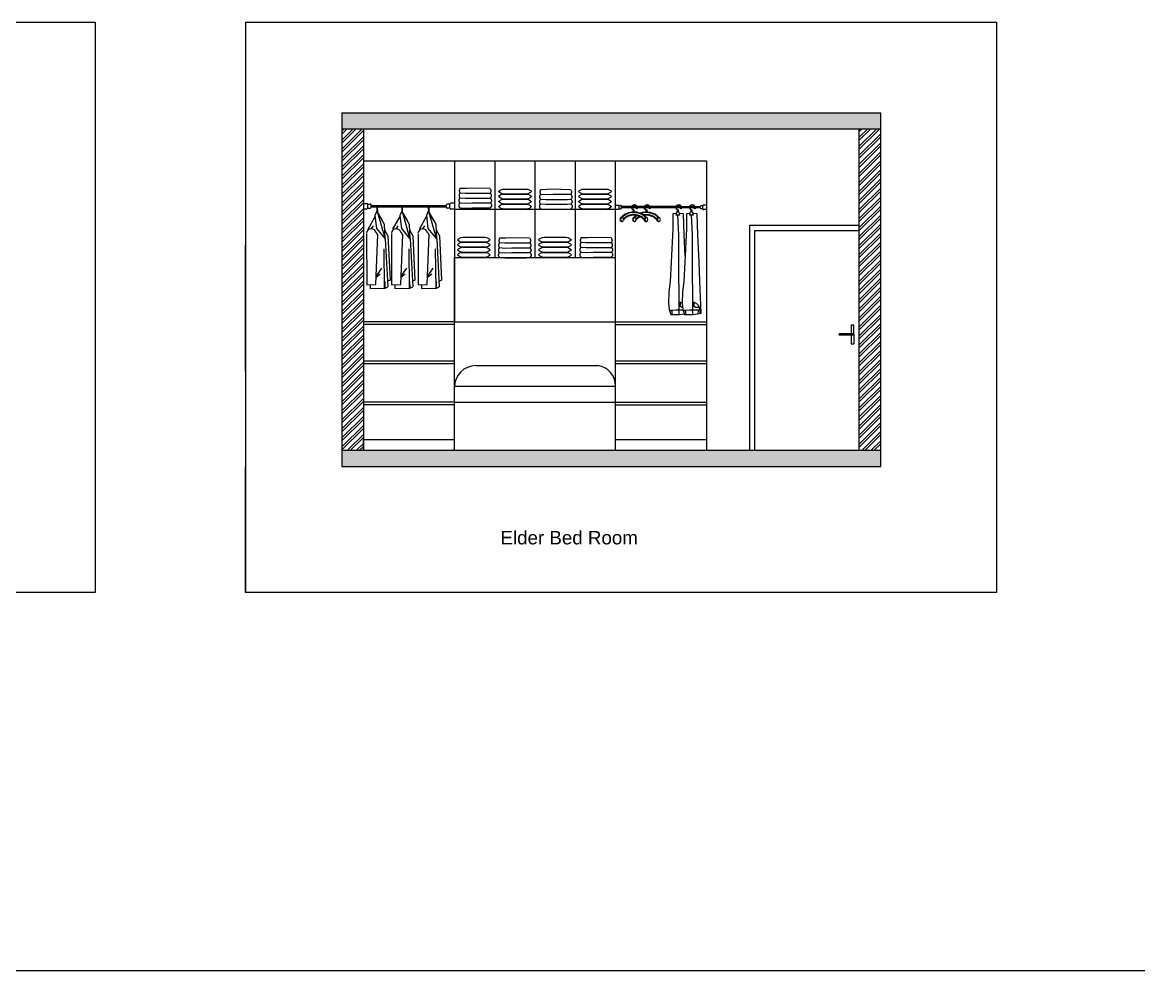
# Model space of a CAD drawing. Header units: feet. Extents: x 2272 to 4893, y 337 to 2916.
# Drawn here: x 3124.3 to 3540.7, y 337.1 to 691 of the extents above; entities that cross this region are included whole.
import ezdxf

# ---------------------------------------------------------------- set-up
doc = ezdxf.new("R2010")
doc.units = ezdxf.units.FT
doc.layers.add('Door', color=15, linetype='Continuous')
doc.styles.get("Standard").update_dxf_attribs({"font": 'arial.ttf'})

msp = doc.modelspace()

# ---------------------------------------------------------------- hatches: boundary and pattern name
at = {"layer": 'Door', "true_color": 0x105689}
h = msp.add_hatch(dxfattribs=at)
h.set_pattern_fill('AR-CONC', color=146, scale=0.04)
h.paths.add_polyline_path([(3243.524, 657.319), (3243.524, 651.319), (3444.524, 651.319), (3444.524, 657.319)])
h.paths.add_polyline_path([(3444.524, 525.319), (3444.524, 531.319), (3243.524, 531.319), (3243.524, 525.319)])
h = msp.add_hatch(dxfattribs=at)
h.set_pattern_fill('ANSI32', color=146, scale=0.25)
h.paths.add_polyline_path([(3243.524, 531.319), (3251.524, 531.319), (3251.524, 651.319), (3243.524, 651.319)])
h.paths.add_polyline_path([(3436.524, 531.319), (3444.524, 531.319), (3444.524, 651.319), (3436.524, 651.319)])

# ---------------------------------------------------------------- linework, layer by layer
for p, q in [((2871.298, 691.047), (3151.435, 691.047)), ((3151.435, 691.047), (3151.435, 478.319)), ((3207.524, 691.047), (3207.524, 478.319)), ((3207.524, 691.047), (3487.661, 691.047)), ((3487.661, 691.047), (3487.661, 478.319)), ((3243.524, 657.319), (3444.524, 657.319)), ((3243.524, 657.319), (3243.524, 525.319)), ((3444.524, 525.319), (3444.524, 657.319)), ((3243.524, 651.319), (3444.524, 651.319)), ((3251.524, 651.319), (3251.524, 531.319)), ((3395.524, 651.319), (3436.524, 651.319)), ((3436.524, 531.319), (3436.524, 651.319)), ((3207.524, 560.84), (3207.524, 607.84)), ((3285.524, 555.319), (3285.524, 579.319)), ((3285.524, 579.319), (3345.524, 579.319)), ((3285.524, 579.319), (3285.524, 579.319)), ((3285.524, 579.319), (3285.524, 579.319)), ((3345.524, 555.319), (3345.524, 579.319)), ((3436.524, 531.319), (3436.524, 574.519)), ((3285.524, 531.319), (3285.524, 549.319)), ((3285.524, 549.319), (3285.524, 549.319)), ((3243.524, 531.319), (3444.524, 531.319)), ((3395.524, 531.319), (3436.524, 531.319)), ((3207.524, 478.319), (3207.524, 525.319)), ((3243.524, 525.319), (3444.524, 525.319)), ((3151.435, 478.319), (2871.298, 478.319)), ((3487.661, 478.319), (3207.524, 478.319)), ((4892.649, 337.13), (2720.204, 337.13))]:
    msp.add_line(p, q)
at = {"color": 10}
for p, q in [((3251.524, 639.319), (3285.524, 639.319)), ((3251.524, 639.319), (3251.524, 579.319)), ((3285.524, 639.319), (3285.524, 579.319)), ((3285.524, 639.319), (3345.524, 639.319)), ((3285.524, 639.319), (3285.524, 603.319)), ((3300.524, 639.319), (3300.524, 603.319)), ((3315.524, 639.319), (3315.524, 603.319)), ((3330.524, 639.319), (3330.524, 603.319)), ((3345.524, 603.319), (3345.524, 639.319)), ((3345.524, 639.319), (3379.524, 639.319)), ((3379.524, 639.319), (3379.524, 531.319)), ((3285.524, 621.319), (3345.524, 621.319)), ((3285.524, 603.319), (3345.524, 603.319)), ((3285.524, 579.319), (3285.524, 603.319)), ((3285.524, 603.319), (3304.724, 603.319)), ((3285.524, 603.319), (3345.524, 603.319)), ((3345.524, 579.319), (3345.524, 603.319)), ((3285.524, 579.319), (3251.524, 579.319)), ((3251.524, 579.319), (3251.524, 535.319)), ((3345.524, 579.319), (3379.524, 579.319)), ((3285.524, 578.319), (3251.524, 578.319)), ((3345.524, 578.319), (3379.524, 578.319)), ((3251.524, 564.719), (3285.524, 564.719)), ((3251.524, 563.719), (3285.524, 563.719)), ((3345.524, 564.719), (3379.524, 564.719)), ((3345.524, 563.719), (3379.524, 563.719)), ((3285.524, 549.319), (3251.524, 549.319)), ((3285.524, 548.319), (3251.524, 548.319)), ((3345.524, 549.319), (3379.524, 549.319)), ((3345.524, 548.319), (3379.524, 548.319)), ((3251.524, 531.319), (3251.524, 535.319)), ((3251.524, 535.319), (3285.524, 535.319)), ((3345.524, 535.319), (3379.524, 535.319))]:
    msp.add_line(p, q, dxfattribs=at)
at = {"color": 116, "true_color": 0x136734}
msp.add_line((3436.459, 640.941), (3436.466, 640.934), dxfattribs=at)
at = {"color": 217, "true_color": 0x93278f}
for p, q in [((3301.978, 627.902), (3302.367, 628.249)), ((3302.367, 627.555), (3301.978, 627.902)), ((3302.369, 626.368), (3301.98, 626.021)), ((3302.369, 625.674), (3301.98, 626.021)), ((3302.367, 628.249), (3302.793, 628.544)), ((3302.793, 627.256), (3302.367, 627.555)), ((3302.367, 624.488), (3302.793, 624.783)), ((3302.795, 626.663), (3302.369, 626.368)), ((3302.795, 625.376), (3302.369, 625.674)), ((3302.793, 628.544), (3303.354, 628.753)), ((3303.354, 627.051), (3302.793, 627.256)), ((3302.793, 624.783), (3303.354, 624.992)), ((3303.356, 626.872), (3302.795, 626.663)), ((3303.356, 625.17), (3302.795, 625.376)), ((3303.354, 628.753), (3304.076, 628.842)), ((3304.076, 626.961), (3303.354, 627.051)), ((3303.354, 624.992), (3304.076, 625.081)), ((3303.356, 626.872), (3304.078, 626.961)), ((3304.078, 625.081), (3303.356, 625.17)), ((3304.076, 628.842), (3312.146, 628.842)), ((3312.146, 626.961), (3304.076, 626.961)), ((3304.076, 625.081), (3312.146, 625.081)), ((3304.078, 626.961), (3312.144, 626.961)), ((3312.144, 625.081), (3304.078, 625.081)), ((3312.144, 626.961), (3312.865, 626.872)), ((3312.865, 625.17), (3312.144, 625.081)), ((3312.146, 628.842), (3312.863, 628.753)), ((3312.863, 627.051), (3312.146, 626.961)), ((3312.146, 625.081), (3312.863, 624.992)), ((3312.863, 628.753), (3313.424, 628.544)), ((3313.424, 627.256), (3312.863, 627.051)), ((3312.863, 624.992), (3313.424, 624.783)), ((3312.865, 626.872), (3313.426, 626.663)), ((3313.426, 625.376), (3312.865, 625.17)), ((3313.424, 628.544), (3313.85, 628.249)), ((3313.85, 627.555), (3313.424, 627.256)), ((3313.424, 624.783), (3313.85, 624.488)), ((3313.426, 626.663), (3313.852, 626.368)), ((3313.852, 625.674), (3313.426, 625.376)), ((3313.85, 628.249), (3314.24, 627.902)), ((3314.24, 627.902), (3313.85, 627.555)), ((3313.852, 626.368), (3314.242, 626.021)), ((3314.242, 626.021), (3313.852, 625.674)), ((3331.806, 627.902), (3332.196, 628.249)), ((3332.196, 627.555), (3331.806, 627.902)), ((3332.198, 626.368), (3331.809, 626.021)), ((3332.198, 625.674), (3331.809, 626.021)), ((3332.196, 628.249), (3332.622, 628.544)), ((3332.622, 627.256), (3332.196, 627.555)), ((3332.196, 624.488), (3332.622, 624.783)), ((3332.624, 626.663), (3332.198, 626.368)), ((3332.624, 625.376), (3332.198, 625.674)), ((3332.622, 628.544), (3333.183, 628.753)), ((3333.183, 627.051), (3332.622, 627.256)), ((3332.622, 624.783), (3333.183, 624.992)), ((3333.185, 626.872), (3332.624, 626.663)), ((3333.185, 625.17), (3332.624, 625.376)), ((3333.183, 628.753), (3333.904, 628.842)), ((3333.904, 626.961), (3333.183, 627.051)), ((3333.183, 624.992), (3333.904, 625.081)), ((3333.185, 626.872), (3333.906, 626.961)), ((3333.906, 625.081), (3333.185, 625.17)), ((3333.904, 628.842), (3341.975, 628.842)), ((3341.975, 626.961), (3333.904, 626.961)), ((3333.904, 625.081), (3341.975, 625.081)), ((3333.906, 626.961), (3341.973, 626.961)), ((3341.973, 625.081), (3333.906, 625.081)), ((3341.973, 626.961), (3342.694, 626.872)), ((3342.694, 625.17), (3341.973, 625.081)), ((3341.975, 628.842), (3342.692, 628.753)), ((3342.692, 627.051), (3341.975, 626.961)), ((3341.975, 625.081), (3342.692, 624.992)), ((3342.692, 628.753), (3343.253, 628.544)), ((3343.253, 627.256), (3342.692, 627.051)), ((3342.692, 624.992), (3343.253, 624.783)), ((3342.694, 626.872), (3343.255, 626.663)), ((3343.255, 625.376), (3342.694, 625.17)), ((3343.253, 628.544), (3343.679, 628.249)), ((3343.679, 627.555), (3343.253, 627.256)), ((3343.253, 624.783), (3343.679, 624.488)), ((3343.255, 626.663), (3343.681, 626.368)), ((3343.681, 625.674), (3343.255, 625.376)), ((3343.679, 628.249), (3344.068, 627.902)), ((3344.068, 627.902), (3343.679, 627.555)), ((3343.681, 626.368), (3344.071, 626.021)), ((3344.071, 626.021), (3343.681, 625.674)), ((3251.524, 623.452), (3252.763, 623.452)), ((3251.524, 621.499), (3252.763, 621.499)), ((3253.121, 623.245), (3254.002, 623.245)), ((3253.121, 621.706), (3254.002, 621.706)), ((3253.176, 621.912), (3253.176, 623.039)), ((3254.36, 622.721), (3282.456, 622.721)), ((3254.36, 622.145), (3282.456, 622.145)), ((3254.415, 622.119), (3254.415, 622.832)), ((3256.533, 620.561), (3255.849, 618.98)), ((3256.533, 620.561), (3259.312, 615.743)), ((3256.695, 620.135), (3256.672, 622.145)), ((3256.86, 619.858), (3256.836, 622.145)), ((3265.826, 620.561), (3265.142, 618.98)), ((3265.826, 620.561), (3268.604, 615.743)), ((3265.988, 620.135), (3265.967, 622.145)), ((3266.152, 619.858), (3266.129, 622.145)), ((3275.72, 620.561), (3275.036, 618.98)), ((3275.72, 620.561), (3278.499, 615.743)), ((3275.883, 620.135), (3275.862, 622.145)), ((3276.047, 619.858), (3276.024, 622.145)), ((3282.456, 622.145), (3282.456, 622.721)), ((3283.75, 623.134), (3282.869, 623.134)), ((3283.75, 621.732), (3282.869, 621.732)), ((3283.75, 621.732), (3283.75, 623.134)), ((3285.524, 623.547), (3284.163, 623.547)), ((3285.524, 621.319), (3284.163, 621.319)), ((3301.978, 624.14), (3302.367, 624.488)), ((3302.367, 623.793), (3301.978, 624.14)), ((3302.369, 622.607), (3301.98, 622.26)), ((3302.369, 621.912), (3301.98, 622.26)), ((3302.793, 623.495), (3302.367, 623.793)), ((3302.795, 622.902), (3302.369, 622.607)), ((3302.795, 621.614), (3302.369, 621.912)), ((3303.354, 623.289), (3302.793, 623.495)), ((3303.356, 623.111), (3302.795, 622.902)), ((3303.356, 621.408), (3302.795, 621.614)), ((3304.076, 623.2), (3303.354, 623.289)), ((3303.356, 623.111), (3304.078, 623.2)), ((3304.078, 621.319), (3303.356, 621.408)), ((3312.146, 623.2), (3304.076, 623.2)), ((3304.078, 623.2), (3312.144, 623.2)), ((3312.144, 621.319), (3304.078, 621.319)), ((3312.144, 623.2), (3312.865, 623.111)), ((3312.865, 621.408), (3312.144, 621.319)), ((3312.863, 623.289), (3312.146, 623.2)), ((3313.424, 623.495), (3312.863, 623.289)), ((3312.865, 623.111), (3313.426, 622.902)), ((3313.426, 621.614), (3312.865, 621.408)), ((3313.85, 623.793), (3313.424, 623.495)), ((3313.426, 622.902), (3313.852, 622.607)), ((3313.852, 621.912), (3313.426, 621.614)), ((3313.85, 624.488), (3314.24, 624.14)), ((3314.24, 624.14), (3313.85, 623.793)), ((3313.852, 622.607), (3314.242, 622.26)), ((3314.242, 622.26), (3313.852, 621.912)), ((3331.806, 624.14), (3332.196, 624.488)), ((3332.196, 623.793), (3331.806, 624.14)), ((3332.198, 622.607), (3331.809, 622.26)), ((3332.198, 621.912), (3331.809, 622.26)), ((3332.622, 623.495), (3332.196, 623.793)), ((3332.624, 622.902), (3332.198, 622.607)), ((3332.624, 621.614), (3332.198, 621.912)), ((3333.183, 623.289), (3332.622, 623.495)), ((3333.185, 623.111), (3332.624, 622.902)), ((3333.185, 621.408), (3332.624, 621.614)), ((3333.904, 623.2), (3333.183, 623.289)), ((3333.185, 623.111), (3333.906, 623.2)), ((3333.906, 621.319), (3333.185, 621.408)), ((3341.975, 623.2), (3333.904, 623.2)), ((3333.906, 623.2), (3341.973, 623.2)), ((3341.973, 621.319), (3333.906, 621.319)), ((3341.973, 623.2), (3342.694, 623.111)), ((3342.694, 621.408), (3341.973, 621.319)), ((3342.692, 623.289), (3341.975, 623.2)), ((3343.253, 623.495), (3342.692, 623.289)), ((3342.694, 623.111), (3343.255, 622.902)), ((3343.255, 621.614), (3342.694, 621.408)), ((3343.679, 623.793), (3343.253, 623.495)), ((3343.255, 622.902), (3343.681, 622.607)), ((3343.681, 621.912), (3343.255, 621.614)), ((3343.679, 624.488), (3344.068, 624.14)), ((3344.068, 624.14), (3343.679, 623.793)), ((3343.681, 622.607), (3344.071, 622.26)), ((3344.071, 622.26), (3343.681, 621.912)), ((3345.524, 622.795), (3346.601, 622.795)), ((3345.524, 621.319), (3346.601, 621.319)), ((3346.871, 622.639), (3347.537, 622.639)), ((3346.871, 621.475), (3347.537, 621.475)), ((3346.913, 621.631), (3346.913, 622.483)), ((3352.848, 622.327), (3347.849, 622.327)), ((3347.849, 621.787), (3347.849, 622.327)), ((3352.662, 621.787), (3347.849, 621.787)), ((3357.249, 621.787), (3352.662, 621.787)), ((3357.396, 622.327), (3352.848, 622.327)), ((3369.415, 621.787), (3357.249, 621.787)), ((3369.601, 622.327), (3357.396, 622.327)), ((3377.177, 621.787), (3369.415, 621.787)), ((3377.177, 622.223), (3369.601, 622.327)), ((3373.78, 621.787), (3373.78, 621.787)), ((3377.177, 621.787), (3377.177, 622.223)), ((3378.155, 622.535), (3377.489, 622.535)), ((3378.155, 621.475), (3377.489, 621.475)), ((3378.155, 621.475), (3378.155, 622.535)), ((3379.496, 622.847), (3378.468, 622.847)), ((3379.496, 621.163), (3378.468, 621.163)), ((3253.246, 613.813), (3255.892, 618.562)), ((3255.849, 618.98), (3256.428, 614.053)), ((3256.54, 620.397), (3258.514, 617.07)), ((3256.8, 620.097), (3259.462, 610.561)), ((3262.538, 613.813), (3265.184, 618.562)), ((3265.142, 618.98), (3265.721, 614.053)), ((3265.833, 620.397), (3267.807, 617.07)), ((3266.093, 620.097), (3268.755, 610.561)), ((3272.433, 613.813), (3275.079, 618.562)), ((3275.036, 618.98), (3275.616, 614.053)), ((3275.727, 620.397), (3277.701, 617.07)), ((3275.988, 620.097), (3278.65, 610.561)), ((3254.471, 613.957), (3255.246, 615.064)), ((3256.315, 612.652), (3256.916, 611.52)), ((3256.428, 614.053), (3259.464, 610.385)), ((3259.312, 615.743), (3259.548, 610.183)), ((3259.426, 613.615), (3260.674, 611.349)), ((3263.764, 613.957), (3264.539, 615.064)), ((3265.607, 612.652), (3266.208, 611.52)), ((3265.721, 614.053), (3268.757, 610.385)), ((3268.604, 615.743), (3268.84, 610.183)), ((3268.719, 613.615), (3269.966, 611.349)), ((3273.659, 613.957), (3274.433, 615.064)), ((3275.502, 612.652), (3276.103, 611.52)), ((3275.616, 614.053), (3278.652, 610.385)), ((3278.499, 615.743), (3278.735, 610.183)), ((3278.614, 613.615), (3279.861, 611.349)), ((3252.72, 611.974), (3252.752, 593.058)), ((3256.149, 593.254), (3256.93, 611.856)), ((3259.685, 610.272), (3260.61, 592.306)), ((3260.669, 611.422), (3261.468, 594.776)), ((3262.013, 611.974), (3262.044, 593.058)), ((3265.441, 593.254), (3266.222, 611.856)), ((3268.977, 610.272), (3269.902, 592.306)), ((3269.961, 611.422), (3270.761, 594.776)), ((3271.908, 611.974), (3271.939, 593.058)), ((3275.336, 593.254), (3276.117, 611.856)), ((3278.872, 610.272), (3279.797, 592.306)), ((3279.856, 611.422), (3280.655, 594.776)), ((3286.608, 609.902), (3286.997, 610.249)), ((3286.997, 609.555), (3286.608, 609.902)), ((3286.999, 608.368), (3286.61, 608.021)), ((3286.997, 610.249), (3287.423, 610.544)), ((3287.423, 609.256), (3286.997, 609.555)), ((3287.426, 608.663), (3286.999, 608.368)), ((3287.423, 610.544), (3287.985, 610.753)), ((3287.985, 609.051), (3287.423, 609.256)), ((3287.987, 608.872), (3287.426, 608.663)), ((3287.985, 610.753), (3288.706, 610.842)), ((3288.706, 608.961), (3287.985, 609.051)), ((3287.987, 608.872), (3288.708, 608.961)), ((3288.706, 610.842), (3296.776, 610.842)), ((3296.776, 608.961), (3288.706, 608.961)), ((3288.708, 608.961), (3296.774, 608.961)), ((3296.774, 608.961), (3297.495, 608.872)), ((3296.776, 610.842), (3297.493, 610.753)), ((3297.493, 609.051), (3296.776, 608.961)), ((3297.493, 610.753), (3298.055, 610.544)), ((3298.055, 609.256), (3297.493, 609.051)), ((3297.495, 608.872), (3298.057, 608.663)), ((3298.055, 610.544), (3298.481, 610.249)), ((3298.481, 609.555), (3298.055, 609.256)), ((3298.057, 608.663), (3298.483, 608.368)), ((3298.481, 610.249), (3298.87, 609.902)), ((3298.87, 609.902), (3298.481, 609.555)), ((3298.483, 608.368), (3298.872, 608.021)), ((3316.847, 609.902), (3317.236, 610.249)), ((3317.236, 609.555), (3316.847, 609.902)), ((3317.239, 608.368), (3316.849, 608.021)), ((3317.236, 610.249), (3317.663, 610.544)), ((3317.663, 609.256), (3317.236, 609.555)), ((3317.665, 608.663), (3317.239, 608.368)), ((3317.663, 610.544), (3318.224, 610.753)), ((3318.224, 609.051), (3317.663, 609.256)), ((3318.226, 608.872), (3317.665, 608.663)), ((3318.224, 610.753), (3318.945, 610.842)), ((3318.945, 608.961), (3318.224, 609.051)), ((3318.226, 608.872), (3318.947, 608.961)), ((3318.945, 610.842), (3327.015, 610.842)), ((3327.015, 608.961), (3318.945, 608.961)), ((3318.947, 608.961), (3327.013, 608.961)), ((3327.013, 608.961), (3327.735, 608.872)), ((3327.015, 610.842), (3327.732, 610.753)), ((3327.732, 609.051), (3327.015, 608.961)), ((3327.732, 610.753), (3328.294, 610.544)), ((3328.294, 609.256), (3327.732, 609.051)), ((3327.735, 608.872), (3328.296, 608.663)), ((3328.294, 610.544), (3328.72, 610.249)), ((3328.72, 609.555), (3328.294, 609.256)), ((3328.296, 608.663), (3328.722, 608.368)), ((3328.72, 610.249), (3329.109, 609.902)), ((3329.109, 609.902), (3328.72, 609.555)), ((3328.722, 608.368), (3329.111, 608.021)), ((3259.438, 591.78), (3259.288, 606.456)), ((3268.731, 591.78), (3268.581, 606.456)), ((3278.625, 591.78), (3278.476, 606.456)), ((3286.608, 606.14), (3286.997, 606.488)), ((3286.997, 605.793), (3286.608, 606.14)), ((3286.999, 607.674), (3286.61, 608.021)), ((3286.999, 604.607), (3286.61, 604.26)), ((3286.999, 603.912), (3286.61, 604.26)), ((3286.997, 606.488), (3287.423, 606.783)), ((3287.423, 605.495), (3286.997, 605.793)), ((3287.426, 607.376), (3286.999, 607.674)), ((3287.426, 604.902), (3286.999, 604.607)), ((3287.426, 603.614), (3286.999, 603.912)), ((3287.423, 606.783), (3287.985, 606.992)), ((3287.985, 605.289), (3287.423, 605.495)), ((3287.987, 607.17), (3287.426, 607.376)), ((3287.987, 605.111), (3287.426, 604.902)), ((3287.985, 606.992), (3288.706, 607.081)), ((3288.706, 605.2), (3287.985, 605.289)), ((3288.708, 607.081), (3287.987, 607.17)), ((3287.987, 605.111), (3288.708, 605.2)), ((3288.706, 607.081), (3296.776, 607.081)), ((3296.776, 605.2), (3288.706, 605.2)), ((3296.774, 607.081), (3288.708, 607.081)), ((3288.708, 605.2), (3296.774, 605.2)), ((3297.495, 607.17), (3296.774, 607.081)), ((3296.774, 605.2), (3297.495, 605.111)), ((3296.776, 607.081), (3297.493, 606.992)), ((3297.493, 605.289), (3296.776, 605.2)), ((3297.493, 606.992), (3298.055, 606.783)), ((3298.055, 605.495), (3297.493, 605.289)), ((3298.057, 607.376), (3297.495, 607.17)), ((3297.495, 605.111), (3298.057, 604.902)), ((3298.055, 606.783), (3298.481, 606.488)), ((3298.481, 605.793), (3298.055, 605.495)), ((3298.483, 607.674), (3298.057, 607.376)), ((3298.057, 604.902), (3298.483, 604.607)), ((3298.483, 603.912), (3298.057, 603.614)), ((3298.481, 606.488), (3298.87, 606.14)), ((3298.87, 606.14), (3298.481, 605.793)), ((3298.872, 608.021), (3298.483, 607.674)), ((3298.483, 604.607), (3298.872, 604.26)), ((3298.872, 604.26), (3298.483, 603.912)), ((3316.847, 606.14), (3317.236, 606.488)), ((3317.236, 605.793), (3316.847, 606.14)), ((3317.239, 607.674), (3316.849, 608.021)), ((3317.239, 604.607), (3316.849, 604.26)), ((3317.239, 603.912), (3316.849, 604.26)), ((3317.236, 606.488), (3317.663, 606.783)), ((3317.663, 605.495), (3317.236, 605.793)), ((3317.665, 607.376), (3317.239, 607.674)), ((3317.665, 604.902), (3317.239, 604.607)), ((3317.665, 603.614), (3317.239, 603.912)), ((3317.663, 606.783), (3318.224, 606.992)), ((3318.224, 605.289), (3317.663, 605.495)), ((3318.226, 607.17), (3317.665, 607.376)), ((3318.226, 605.111), (3317.665, 604.902)), ((3318.224, 606.992), (3318.945, 607.081)), ((3318.945, 605.2), (3318.224, 605.289)), ((3318.947, 607.081), (3318.226, 607.17)), ((3318.226, 605.111), (3318.947, 605.2)), ((3318.945, 607.081), (3327.015, 607.081)), ((3327.015, 605.2), (3318.945, 605.2)), ((3327.013, 607.081), (3318.947, 607.081)), ((3318.947, 605.2), (3327.013, 605.2)), ((3327.735, 607.17), (3327.013, 607.081)), ((3327.013, 605.2), (3327.735, 605.111)), ((3327.015, 607.081), (3327.732, 606.992)), ((3327.732, 605.289), (3327.015, 605.2)), ((3327.732, 606.992), (3328.294, 606.783)), ((3328.294, 605.495), (3327.732, 605.289)), ((3328.296, 607.376), (3327.735, 607.17)), ((3327.735, 605.111), (3328.296, 604.902)), ((3328.294, 606.783), (3328.72, 606.488)), ((3328.72, 605.793), (3328.294, 605.495)), ((3328.722, 607.674), (3328.296, 607.376)), ((3328.296, 604.902), (3328.722, 604.607)), ((3328.722, 603.912), (3328.296, 603.614)), ((3328.72, 606.488), (3329.109, 606.14)), ((3329.109, 606.14), (3328.72, 605.793)), ((3329.111, 608.021), (3328.722, 607.674)), ((3328.722, 604.607), (3329.111, 604.26)), ((3329.111, 604.26), (3328.722, 603.912)), ((3287.987, 603.408), (3287.426, 603.614)), ((3288.708, 603.319), (3287.987, 603.408)), ((3296.774, 603.319), (3288.708, 603.319)), ((3297.495, 603.408), (3296.774, 603.319)), ((3298.057, 603.614), (3297.495, 603.408)), ((3318.226, 603.408), (3317.665, 603.614)), ((3318.947, 603.319), (3318.226, 603.408)), ((3327.013, 603.319), (3318.947, 603.319)), ((3327.735, 603.408), (3327.013, 603.319)), ((3328.296, 603.614), (3327.735, 603.408)), ((3256.227, 596.206), (3258.386, 599.27)), ((3256.229, 595.99), (3257.832, 597.154)), ((3265.52, 596.206), (3267.679, 599.27)), ((3265.522, 595.99), (3267.124, 597.154)), ((3275.414, 596.206), (3277.574, 599.27)), ((3275.417, 595.99), (3277.019, 597.154)), ((3252.752, 593.058), (3256.149, 593.254)), ((3253.992, 592.961), (3254.005, 591.725)), ((3254.005, 591.725), (3259.661, 591.783)), ((3259.661, 591.783), (3259.585, 594.285)), ((3259.593, 591.887), (3260.645, 592.32)), ((3261.468, 594.776), (3260.685, 594.454)), ((3262.044, 593.058), (3265.441, 593.254)), ((3263.285, 592.961), (3263.297, 591.725)), ((3263.297, 591.725), (3268.953, 591.783)), ((3268.953, 591.783), (3268.878, 594.285)), ((3268.886, 591.887), (3269.938, 592.32)), ((3270.761, 594.776), (3269.977, 594.454)), ((3271.939, 593.058), (3275.336, 593.254)), ((3273.179, 592.961), (3273.192, 591.725)), ((3273.192, 591.725), (3278.848, 591.783)), ((3278.848, 591.783), (3278.773, 594.285)), ((3278.78, 591.887), (3279.833, 592.32)), ((3280.655, 594.776), (3279.872, 594.454))]:
    msp.add_line(p, q, dxfattribs=at)
at = {"color": 152, "true_color": 0x2776bb}
for p, q in [((3395.524, 615.319), (3436.524, 615.319)), ((3395.524, 615.319), (3395.524, 531.319)), ((3397.524, 531.319), (3397.524, 613.319)), ((3397.524, 613.319), (3436.524, 613.319)), ((3434.024, 574.783), (3429.024, 574.783)), ((3429.024, 574.256), (3429.024, 574.783)), ((3434.524, 578.019), (3433.524, 578.019)), ((3433.524, 578.019), (3433.524, 571.019)), ((3434.524, 574.519), (3434.524, 578.019)), ((3434.024, 574.256), (3429.024, 574.256)), ((3433.524, 571.019), (3434.524, 571.019)), ((3434.524, 574.519), (3434.524, 571.019))]:
    msp.add_line(p, q, dxfattribs=at)
at = {"color": 4}
for p, q in [((3293.524, 562.919), (3338.964, 562.919)), ((3285.524, 555.319), (3345.524, 555.319))]:
    msp.add_line(p, q, dxfattribs=at)
at = {"color": 11, "true_color": 0xf27172}
for p, q in [((3285.524, 531.319), (3285.524, 555.319)), ((3345.524, 531.319), (3345.524, 555.319)), ((3285.524, 549.319), (3345.524, 549.319))]:
    msp.add_line(p, q, dxfattribs=at)
at = {"color": 217, "true_color": 0x93278f}
for points in [[(3287.628, 629.122), (3287.502, 628.881), (3287.407, 628.675), (3287.339, 628.502), (3287.295, 628.355), (3287.272, 628.23), (3287.266, 628.123), (3287.274, 628.028), (3287.293, 627.941), (3287.319, 627.857), (3287.35, 627.776), (3287.382, 627.698), (3287.414, 627.623), (3287.443, 627.55), (3287.467, 627.48), (3287.482, 627.412), (3287.486, 627.346), (3287.478, 627.283), (3287.459, 627.221), (3287.432, 627.161), (3287.399, 627.1), (3287.363, 627.04), (3287.326, 626.979), (3287.291, 626.917), (3287.26, 626.852), (3287.236, 626.786), (3287.218, 626.717), (3287.205, 626.647), (3287.196, 626.576), (3287.191, 626.505), (3287.188, 626.433), (3287.187, 626.363), (3287.187, 626.294), (3287.187, 626.227), (3287.188, 626.162), (3287.191, 626.099), (3287.196, 626.039), (3287.205, 625.981), (3287.218, 625.926), (3287.236, 625.874), (3287.26, 625.825), (3287.291, 625.78), (3287.326, 625.737), (3287.362, 625.696), (3287.398, 625.656), (3287.43, 625.617), (3287.457, 625.577), (3287.474, 625.537), (3287.481, 625.494), (3287.474, 625.45), (3287.456, 625.403), (3287.429, 625.353), (3287.396, 625.302), (3287.358, 625.248), (3287.317, 625.193), (3287.277, 625.136), (3287.24, 625.078), (3287.207, 625.018), (3287.179, 624.957), (3287.156, 624.895), (3287.137, 624.832), (3287.121, 624.767), (3287.109, 624.702), (3287.101, 624.635), (3287.096, 624.567), (3287.094, 624.499), (3287.095, 624.43), (3287.1, 624.362), (3287.109, 624.294), (3287.123, 624.229), (3287.143, 624.166), (3287.168, 624.107), (3287.2, 624.051), (3287.238, 623.999), (3287.28, 623.952), (3287.324, 623.908), (3287.366, 623.866), (3287.404, 623.826), (3287.435, 623.787), (3287.457, 623.748), (3287.466, 623.708), (3287.46, 623.668), (3287.443, 623.626), (3287.415, 623.583), (3287.38, 623.538), (3287.34, 623.492), (3287.299, 623.443), (3287.258, 623.392), (3287.22, 623.339), (3287.188, 623.283), (3287.161, 623.225), (3287.139, 623.164), (3287.121, 623.101), (3287.108, 623.035), (3287.098, 622.966), (3287.091, 622.895), (3287.086, 622.82), (3287.083, 622.743), (3287.083, 622.665), (3287.086, 622.586), (3287.094, 622.508), (3287.106, 622.432), (3287.124, 622.36), (3287.148, 622.292), (3287.179, 622.231), (3287.218, 622.176), (3287.262, 622.128), (3287.307, 622.085), (3287.352, 622.046), (3287.393, 622.011), (3287.428, 621.979), (3287.453, 621.948), (3287.466, 621.917), (3287.464, 621.887), (3287.455, 621.867)], [(3287.628, 629.122), (3289.946, 629.182), (3291.492, 629.273), (3298.747, 629.122)], [(3298.747, 629.122), (3298.873, 628.881), (3298.968, 628.675), (3299.036, 628.502), (3299.08, 628.355), (3299.103, 628.23), (3299.109, 628.123), (3299.1, 628.028), (3299.082, 627.941), (3299.056, 627.857), (3299.025, 627.776), (3298.993, 627.698), (3298.961, 627.623), (3298.932, 627.55), (3298.908, 627.48), (3298.893, 627.412), (3298.889, 627.346), (3298.897, 627.283), (3298.916, 627.221), (3298.943, 627.161), (3298.976, 627.1), (3299.012, 627.04), (3299.049, 626.979), (3299.084, 626.917), (3299.115, 626.852), (3299.139, 626.786), (3299.157, 626.717), (3299.17, 626.647), (3299.179, 626.576), (3299.184, 626.505), (3299.187, 626.433), (3299.188, 626.363), (3299.188, 626.294), (3299.188, 626.227), (3299.187, 626.162), (3299.184, 626.099), (3299.179, 626.039), (3299.17, 625.981), (3299.157, 625.926), (3299.139, 625.874), (3299.115, 625.825), (3299.084, 625.78), (3299.049, 625.737), (3299.012, 625.696), (3298.977, 625.656), (3298.944, 625.617), (3298.918, 625.577), (3298.9, 625.537), (3298.894, 625.494), (3298.9, 625.45), (3298.918, 625.403), (3298.945, 625.353), (3298.979, 625.302), (3299.017, 625.248), (3299.058, 625.193), (3299.097, 625.136), (3299.135, 625.078), (3299.167, 625.018), (3299.195, 624.957), (3299.219, 624.895), (3299.238, 624.832), (3299.254, 624.767), (3299.265, 624.702), (3299.274, 624.635), (3299.279, 624.567), (3299.281, 624.499), (3299.28, 624.43), (3299.275, 624.362), (3299.266, 624.294), (3299.252, 624.229), (3299.232, 624.166), (3299.207, 624.107), (3299.175, 624.051), (3299.137, 623.999), (3299.095, 623.952), (3299.051, 623.908), (3299.009, 623.866), (3298.971, 623.826), (3298.94, 623.787), (3298.918, 623.748), (3298.909, 623.708), (3298.914, 623.668), (3298.932, 623.626), (3298.96, 623.583), (3298.995, 623.538), (3299.035, 623.492), (3299.076, 623.443), (3299.117, 623.392), (3299.155, 623.339), (3299.187, 623.283), (3299.214, 623.225), (3299.236, 623.164), (3299.253, 623.101), (3299.267, 623.035), (3299.277, 622.966), (3299.284, 622.895), (3299.289, 622.82), (3299.292, 622.743), (3299.292, 622.665), (3299.289, 622.586), (3299.281, 622.508), (3299.269, 622.432), (3299.251, 622.36), (3299.227, 622.292), (3299.195, 622.231), (3299.157, 622.176), (3299.113, 622.128), (3299.068, 622.085), (3299.023, 622.046), (3298.982, 622.011), (3298.947, 621.979), (3298.922, 621.948), (3298.909, 621.917), (3298.911, 621.887), (3298.925, 621.856), (3298.949, 621.823), (3298.95, 621.822)], [(3287.484, 627.379), (3289.461, 627.243), (3292.069, 627.274), (3297.641, 627.274), (3298.915, 627.334)], [(3287.484, 625.501), (3289.461, 625.365), (3292.069, 625.395), (3297.641, 625.395), (3298.915, 625.456)], [(3317.707, 628.712), (3317.581, 628.47), (3317.486, 628.265), (3317.418, 628.092), (3317.374, 627.945), (3317.351, 627.82), (3317.345, 627.713), (3317.354, 627.618), (3317.372, 627.53), (3317.398, 627.447), (3317.429, 627.366), (3317.461, 627.288), (3317.493, 627.213), (3317.522, 627.14), (3317.546, 627.069), (3317.561, 627.002), (3317.565, 626.936), (3317.557, 626.873), (3317.538, 626.811), (3317.511, 626.75), (3317.478, 626.69), (3317.442, 626.63), (3317.405, 626.569), (3317.37, 626.507), (3317.339, 626.442), (3317.315, 626.376), (3317.297, 626.307), (3317.284, 626.237), (3317.275, 626.166), (3317.27, 626.094), (3317.267, 626.023), (3317.266, 625.953), (3317.266, 625.884), (3317.266, 625.817), (3317.267, 625.752), (3317.27, 625.689), (3317.275, 625.628), (3317.284, 625.571), (3317.297, 625.516), (3317.315, 625.464), (3317.339, 625.415), (3317.37, 625.37), (3317.405, 625.327), (3317.442, 625.286), (3317.477, 625.246), (3317.51, 625.207), (3317.536, 625.167), (3317.554, 625.127), (3317.56, 625.084), (3317.553, 625.039), (3317.536, 624.992), (3317.509, 624.943), (3317.475, 624.891), (3317.437, 624.838), (3317.396, 624.783), (3317.356, 624.726), (3317.319, 624.668), (3317.287, 624.608), (3317.259, 624.547), (3317.235, 624.485), (3317.216, 624.422), (3317.2, 624.357), (3317.189, 624.291), (3317.18, 624.225), (3317.175, 624.157), (3317.173, 624.088), (3317.174, 624.02), (3317.179, 623.951), (3317.188, 623.884), (3317.202, 623.819), (3317.222, 623.756), (3317.247, 623.696), (3317.279, 623.641), (3317.317, 623.589), (3317.359, 623.542), (3317.403, 623.497), (3317.445, 623.456), (3317.483, 623.415), (3317.514, 623.376), (3317.536, 623.337), (3317.545, 623.298), (3317.54, 623.258), (3317.522, 623.216), (3317.494, 623.173), (3317.459, 623.128), (3317.419, 623.081), (3317.378, 623.033), (3317.337, 622.982), (3317.299, 622.929), (3317.267, 622.873), (3317.24, 622.815), (3317.218, 622.754), (3317.201, 622.691), (3317.187, 622.625), (3317.177, 622.556), (3317.17, 622.484), (3317.165, 622.41), (3317.162, 622.333), (3317.162, 622.255), (3317.165, 622.176), (3317.173, 622.098), (3317.185, 622.022), (3317.203, 621.95), (3317.227, 621.882), (3317.259, 621.821), (3317.297, 621.766), (3317.341, 621.718), (3317.386, 621.675), (3317.431, 621.636), (3317.472, 621.601), (3317.507, 621.568), (3317.532, 621.537), (3317.545, 621.507), (3317.543, 621.477), (3317.535, 621.457)], [(3317.563, 626.969), (3319.54, 626.833), (3322.148, 626.863), (3327.72, 626.863), (3328.994, 626.924)], [(3317.563, 625.09), (3319.54, 624.955), (3322.148, 624.985), (3327.72, 624.985), (3328.994, 625.046)], [(3317.707, 628.712), (3320.025, 628.772), (3321.572, 628.863), (3328.826, 628.712)], [(3328.826, 628.712), (3328.952, 628.47), (3329.047, 628.265), (3329.115, 628.092), (3329.159, 627.945), (3329.182, 627.82), (3329.188, 627.713), (3329.179, 627.618), (3329.161, 627.53), (3329.135, 627.447), (3329.104, 627.366), (3329.072, 627.288), (3329.04, 627.213), (3329.011, 627.14), (3328.987, 627.069), (3328.972, 627.002), (3328.968, 626.936), (3328.976, 626.873), (3328.995, 626.811), (3329.022, 626.75), (3329.055, 626.69), (3329.091, 626.63), (3329.128, 626.569), (3329.163, 626.507), (3329.194, 626.442), (3329.218, 626.376), (3329.236, 626.307), (3329.249, 626.237), (3329.258, 626.166), (3329.263, 626.094), (3329.266, 626.023), (3329.267, 625.953), (3329.267, 625.884), (3329.267, 625.817), (3329.266, 625.752), (3329.263, 625.689), (3329.258, 625.628), (3329.249, 625.571), (3329.236, 625.516), (3329.218, 625.464), (3329.194, 625.415), (3329.163, 625.37), (3329.128, 625.327), (3329.092, 625.286), (3329.056, 625.246), (3329.023, 625.207), (3328.997, 625.167), (3328.98, 625.127), (3328.973, 625.084), (3328.98, 625.039), (3328.997, 624.992), (3329.025, 624.943), (3329.058, 624.891), (3329.096, 624.838), (3329.137, 624.783), (3329.177, 624.726), (3329.214, 624.668), (3329.247, 624.608), (3329.274, 624.547), (3329.298, 624.485), (3329.317, 624.422), (3329.333, 624.357), (3329.344, 624.291), (3329.353, 624.225), (3329.358, 624.157), (3329.36, 624.088), (3329.359, 624.02), (3329.354, 623.951), (3329.345, 623.884), (3329.331, 623.819), (3329.311, 623.756), (3329.286, 623.696), (3329.254, 623.641), (3329.216, 623.589), (3329.174, 623.542), (3329.13, 623.497), (3329.088, 623.456), (3329.05, 623.415), (3329.019, 623.376), (3328.997, 623.337), (3328.988, 623.298), (3328.993, 623.258), (3329.011, 623.216), (3329.039, 623.173), (3329.074, 623.128), (3329.114, 623.081), (3329.155, 623.033), (3329.196, 622.982), (3329.234, 622.929), (3329.266, 622.873), (3329.293, 622.815), (3329.315, 622.754), (3329.332, 622.691), (3329.346, 622.625), (3329.356, 622.556), (3329.363, 622.484), (3329.368, 622.41), (3329.371, 622.333), (3329.371, 622.255), (3329.368, 622.176), (3329.36, 622.098), (3329.348, 622.022), (3329.33, 621.95), (3329.306, 621.882), (3329.274, 621.821), (3329.236, 621.766), (3329.192, 621.718), (3329.147, 621.675), (3329.102, 621.636), (3329.061, 621.601), (3329.026, 621.568), (3329.001, 621.537), (3328.988, 621.507), (3328.99, 621.477), (3329.004, 621.445), (3329.028, 621.413), (3329.029, 621.412)], [(3287.455, 621.867), (3289.461, 621.73), (3292.069, 621.76), (3297.641, 621.76), (3298.95, 621.822)], [(3287.484, 623.743), (3289.461, 623.608), (3292.069, 623.638), (3297.641, 623.638), (3298.915, 623.699)], [(3317.535, 621.457), (3319.54, 621.319), (3322.148, 621.35), (3327.72, 621.35), (3329.029, 621.412)], [(3317.563, 623.333), (3319.54, 623.198), (3322.148, 623.228), (3327.72, 623.228), (3328.994, 623.289)], [(3368.306, 619.641), (3366.914, 619.568), (3367.012, 613.955), (3366.322, 601.548), (3365.928, 594.359), (3365.435, 590.519), (3365.337, 586.285), (3365.632, 583.823), (3366.224, 581.952)], [(3369.329, 583.761), (3369.18, 602.729), (3369.18, 611.69), (3368.812, 619.052)], [(3371.538, 603.817), (3371.152, 611.69), (3370.954, 619.568), (3369.36, 619.641)], [(3373.426, 619.643), (3372.003, 619.568), (3372.102, 613.955), (3371.412, 601.548), (3371.017, 594.359), (3370.525, 590.519), (3370.426, 586.285), (3370.722, 583.823), (3371.313, 581.952)], [(3371.313, 581.952), (3374.566, 582.05), (3376.931, 582.346), (3377.522, 582.543), (3377.029, 594.458), (3376.734, 601.646), (3376.241, 611.69), (3376.044, 619.568), (3374.48, 619.639)], [(3374.419, 583.761), (3374.27, 602.729), (3374.27, 611.69), (3373.901, 619.052)], [(3302.4, 610.575), (3302.273, 610.333), (3302.178, 610.128), (3302.11, 609.954), (3302.067, 609.807), (3302.044, 609.682), (3302.038, 609.575), (3302.046, 609.48), (3302.065, 609.393), (3302.091, 609.309), (3302.121, 609.228), (3302.154, 609.15), (3302.186, 609.075), (3302.215, 609.002), (3302.238, 608.932), (3302.253, 608.864), (3302.258, 608.798), (3302.249, 608.735), (3302.231, 608.673), (3302.203, 608.613), (3302.17, 608.553), (3302.134, 608.492), (3302.098, 608.431), (3302.063, 608.369), (3302.032, 608.305), (3302.008, 608.238), (3301.989, 608.169), (3301.976, 608.099), (3301.968, 608.028), (3301.962, 607.957), (3301.96, 607.886), (3301.959, 607.815), (3301.958, 607.746), (3301.959, 607.679), (3301.96, 607.614), (3301.962, 607.551), (3301.968, 607.491), (3301.976, 607.433), (3301.989, 607.378), (3302.008, 607.326), (3302.032, 607.278), (3302.063, 607.232), (3302.097, 607.189), (3302.134, 607.148), (3302.17, 607.109), (3302.202, 607.069), (3302.228, 607.03), (3302.246, 606.989), (3302.253, 606.947), (3302.246, 606.902), (3302.228, 606.855), (3302.201, 606.805), (3302.167, 606.754), (3302.129, 606.701), (3302.089, 606.645), (3302.049, 606.589), (3302.012, 606.53), (3301.979, 606.471), (3301.951, 606.41), (3301.928, 606.347), (3301.908, 606.284), (3301.893, 606.219), (3301.881, 606.154), (3301.873, 606.087), (3301.868, 606.019), (3301.865, 605.951), (3301.866, 605.882), (3301.871, 605.814), (3301.88, 605.747), (3301.895, 605.681), (3301.914, 605.618), (3301.94, 605.559), (3301.971, 605.503), (3302.009, 605.452), (3302.052, 605.404), (3302.095, 605.36), (3302.138, 605.318), (3302.176, 605.278), (3302.207, 605.239), (3302.228, 605.2), (3302.237, 605.161), (3302.232, 605.12), (3302.214, 605.079), (3302.187, 605.035), (3302.152, 604.99), (3302.112, 604.944), (3302.07, 604.895), (3302.029, 604.844), (3301.992, 604.791), (3301.959, 604.735), (3301.932, 604.677), (3301.911, 604.617), (3301.893, 604.553), (3301.88, 604.487), (3301.869, 604.418), (3301.862, 604.347), (3301.857, 604.272), (3301.855, 604.195), (3301.855, 604.117), (3301.858, 604.038), (3301.865, 603.96), (3301.878, 603.884), (3301.896, 603.812), (3301.92, 603.745), (3301.951, 603.683), (3301.99, 603.628), (3302.033, 603.58), (3302.079, 603.537), (3302.124, 603.498), (3302.165, 603.463), (3302.199, 603.431), (3302.225, 603.4), (3302.237, 603.369), (3302.236, 603.339), (3302.227, 603.319)], [(3302.255, 608.831), (3304.233, 608.696), (3306.84, 608.726), (3312.413, 608.726), (3313.686, 608.786)], [(3302.4, 610.575), (3304.718, 610.634), (3306.264, 610.725), (3313.519, 610.575)], [(3313.519, 610.575), (3313.645, 610.333), (3313.74, 610.128), (3313.808, 609.954), (3313.851, 609.807), (3313.874, 609.682), (3313.88, 609.575), (3313.872, 609.48), (3313.853, 609.393), (3313.827, 609.309), (3313.797, 609.228), (3313.764, 609.15), (3313.732, 609.075), (3313.703, 609.002), (3313.68, 608.932), (3313.665, 608.864), (3313.661, 608.798), (3313.669, 608.735), (3313.688, 608.673), (3313.715, 608.613), (3313.748, 608.553), (3313.784, 608.492), (3313.821, 608.431), (3313.856, 608.369), (3313.886, 608.305), (3313.91, 608.238), (3313.929, 608.169), (3313.942, 608.099), (3313.95, 608.028), (3313.956, 607.957), (3313.959, 607.886), (3313.96, 607.815), (3313.96, 607.746), (3313.96, 607.679), (3313.959, 607.614), (3313.956, 607.551), (3313.95, 607.491), (3313.942, 607.433), (3313.929, 607.378), (3313.91, 607.326), (3313.886, 607.278), (3313.856, 607.232), (3313.821, 607.189), (3313.784, 607.148), (3313.748, 607.109), (3313.716, 607.069), (3313.69, 607.03), (3313.672, 606.989), (3313.666, 606.947), (3313.672, 606.902), (3313.69, 606.855), (3313.717, 606.805), (3313.751, 606.754), (3313.789, 606.701), (3313.829, 606.645), (3313.869, 606.589), (3313.906, 606.53), (3313.939, 606.471), (3313.967, 606.41), (3313.991, 606.347), (3314.01, 606.284), (3314.025, 606.219), (3314.037, 606.154), (3314.045, 606.087), (3314.051, 606.019), (3314.053, 605.951), (3314.052, 605.882), (3314.047, 605.814), (3314.038, 605.747), (3314.024, 605.681), (3314.004, 605.618), (3313.979, 605.559), (3313.947, 605.503), (3313.909, 605.452), (3313.866, 605.404), (3313.823, 605.36), (3313.781, 605.318), (3313.742, 605.278), (3313.711, 605.239), (3313.69, 605.2), (3313.681, 605.161), (3313.686, 605.12), (3313.704, 605.079), (3313.732, 605.035), (3313.767, 604.99), (3313.806, 604.944), (3313.848, 604.895), (3313.889, 604.844), (3313.927, 604.791), (3313.959, 604.735), (3313.986, 604.677), (3314.008, 604.617), (3314.025, 604.553), (3314.039, 604.487), (3314.049, 604.418), (3314.056, 604.347), (3314.061, 604.272), (3314.063, 604.195), (3314.064, 604.117), (3314.06, 604.038), (3314.053, 603.96), (3314.041, 603.884), (3314.023, 603.812), (3313.998, 603.745), (3313.967, 603.683), (3313.928, 603.628), (3313.885, 603.58), (3313.839, 603.537), (3313.794, 603.498), (3313.753, 603.463), (3313.719, 603.431), (3313.694, 603.4), (3313.681, 603.369), (3313.682, 603.339), (3313.696, 603.308), (3313.72, 603.275), (3313.721, 603.274)], [(3332.799, 610.712), (3332.673, 610.47), (3332.578, 610.265), (3332.51, 610.092), (3332.466, 609.945), (3332.443, 609.82), (3332.438, 609.713), (3332.446, 609.618), (3332.464, 609.53), (3332.49, 609.447), (3332.521, 609.366), (3332.554, 609.288), (3332.586, 609.213), (3332.615, 609.14), (3332.638, 609.069), (3332.653, 609.002), (3332.657, 608.936), (3332.649, 608.873), (3332.63, 608.811), (3332.603, 608.75), (3332.57, 608.69), (3332.534, 608.63), (3332.497, 608.569), (3332.462, 608.507), (3332.432, 608.442), (3332.407, 608.376), (3332.389, 608.307), (3332.376, 608.237), (3332.367, 608.166), (3332.362, 608.094), (3332.359, 608.023), (3332.358, 607.953), (3332.358, 607.884), (3332.358, 607.817), (3332.359, 607.752), (3332.362, 607.689), (3332.367, 607.628), (3332.376, 607.571), (3332.389, 607.516), (3332.407, 607.464), (3332.432, 607.415), (3332.462, 607.37), (3332.497, 607.327), (3332.534, 607.286), (3332.569, 607.246), (3332.602, 607.207), (3332.628, 607.167), (3332.646, 607.127), (3332.652, 607.084), (3332.646, 607.039), (3332.628, 606.992), (3332.601, 606.943), (3332.567, 606.891), (3332.529, 606.838), (3332.489, 606.783), (3332.449, 606.726), (3332.411, 606.668), (3332.379, 606.608), (3332.351, 606.547), (3332.327, 606.485), (3332.308, 606.422), (3332.293, 606.357), (3332.281, 606.291), (3332.272, 606.225), (3332.267, 606.157), (3332.265, 606.088), (3332.266, 606.02), (3332.271, 605.951), (3332.28, 605.884), (3332.294, 605.819), (3332.314, 605.756), (3332.339, 605.696), (3332.371, 605.641), (3332.409, 605.589), (3332.451, 605.542), (3332.495, 605.497), (3332.537, 605.456), (3332.575, 605.415), (3332.607, 605.376), (3332.628, 605.337), (3332.637, 605.298), (3332.632, 605.258), (3332.614, 605.216), (3332.586, 605.173), (3332.551, 605.128), (3332.512, 605.081), (3332.47, 605.033), (3332.429, 604.982), (3332.391, 604.929), (3332.359, 604.873), (3332.332, 604.815), (3332.31, 604.754), (3332.293, 604.691), (3332.279, 604.625), (3332.269, 604.556), (3332.262, 604.484), (3332.257, 604.41), (3332.254, 604.333), (3332.254, 604.255), (3332.258, 604.176), (3332.265, 604.098), (3332.277, 604.022), (3332.295, 603.95), (3332.319, 603.882), (3332.351, 603.821), (3332.389, 603.766), (3332.433, 603.718), (3332.479, 603.675), (3332.523, 603.636), (3332.565, 603.601), (3332.599, 603.568), (3332.624, 603.537), (3332.637, 603.507), (3332.636, 603.477), (3332.627, 603.457)], [(3332.655, 608.969), (3334.632, 608.833), (3337.24, 608.863), (3342.812, 608.863), (3344.086, 608.924)], [(3332.799, 610.712), (3335.117, 610.772), (3336.664, 610.863), (3343.918, 610.712)], [(3343.918, 610.712), (3344.044, 610.47), (3344.14, 610.265), (3344.207, 610.092), (3344.251, 609.945), (3344.274, 609.82), (3344.28, 609.713), (3344.272, 609.618), (3344.253, 609.53), (3344.227, 609.447), (3344.196, 609.366), (3344.164, 609.288), (3344.132, 609.213), (3344.103, 609.14), (3344.08, 609.069), (3344.065, 609.002), (3344.06, 608.936), (3344.068, 608.873), (3344.087, 608.811), (3344.114, 608.75), (3344.147, 608.69), (3344.183, 608.63), (3344.22, 608.569), (3344.255, 608.507), (3344.286, 608.442), (3344.31, 608.376), (3344.328, 608.307), (3344.341, 608.237), (3344.35, 608.166), (3344.355, 608.094), (3344.358, 608.023), (3344.359, 607.953), (3344.359, 607.884), (3344.359, 607.817), (3344.358, 607.752), (3344.355, 607.689), (3344.35, 607.628), (3344.341, 607.571), (3344.328, 607.516), (3344.31, 607.464), (3344.286, 607.415), (3344.255, 607.37), (3344.22, 607.327), (3344.184, 607.286), (3344.148, 607.246), (3344.116, 607.207), (3344.089, 607.167), (3344.072, 607.127), (3344.065, 607.084), (3344.072, 607.039), (3344.09, 606.992), (3344.117, 606.943), (3344.15, 606.891), (3344.189, 606.838), (3344.229, 606.783), (3344.269, 606.726), (3344.306, 606.668), (3344.339, 606.608), (3344.367, 606.547), (3344.39, 606.485), (3344.41, 606.422), (3344.425, 606.357), (3344.437, 606.291), (3344.445, 606.225), (3344.45, 606.157), (3344.453, 606.088), (3344.451, 606.02), (3344.447, 605.951), (3344.437, 605.884), (3344.423, 605.819), (3344.404, 605.756), (3344.378, 605.696), (3344.346, 605.641), (3344.308, 605.589), (3344.266, 605.542), (3344.222, 605.497), (3344.18, 605.456), (3344.142, 605.415), (3344.111, 605.376), (3344.089, 605.337), (3344.08, 605.298), (3344.086, 605.258), (3344.104, 605.216), (3344.131, 605.173), (3344.166, 605.128), (3344.206, 605.081), (3344.248, 605.033), (3344.289, 604.982), (3344.326, 604.929), (3344.358, 604.873), (3344.385, 604.815), (3344.407, 604.754), (3344.425, 604.691), (3344.438, 604.625), (3344.448, 604.556), (3344.456, 604.484), (3344.46, 604.41), (3344.463, 604.333), (3344.463, 604.255), (3344.46, 604.176), (3344.452, 604.098), (3344.44, 604.022), (3344.422, 603.95), (3344.398, 603.882), (3344.367, 603.821), (3344.328, 603.766), (3344.285, 603.718), (3344.239, 603.675), (3344.194, 603.636), (3344.153, 603.601), (3344.118, 603.568), (3344.093, 603.537), (3344.08, 603.507), (3344.082, 603.477), (3344.096, 603.445), (3344.12, 603.413), (3344.121, 603.412)], [(3302.255, 606.953), (3304.233, 606.817), (3306.84, 606.848), (3312.413, 606.848), (3313.686, 606.908)], [(3302.255, 605.196), (3304.233, 605.06), (3306.84, 605.09), (3312.413, 605.09), (3313.686, 605.151)], [(3332.655, 607.09), (3334.632, 606.955), (3337.24, 606.985), (3342.812, 606.985), (3344.086, 607.046)], [(3332.655, 605.333), (3334.632, 605.198), (3337.24, 605.228), (3342.812, 605.228), (3344.086, 605.289)], [(3302.227, 603.319), (3304.233, 603.182), (3306.84, 603.212), (3312.413, 603.212), (3313.721, 603.274)], [(3332.627, 603.457), (3334.632, 603.319), (3337.24, 603.35), (3342.812, 603.35), (3344.121, 603.412)], [(3365.826, 583.246), (3366.366, 583.575), (3368.201, 583.692), (3369.729, 583.786), (3370.717, 583.763), (3370.741, 583.764)], [(3366.624, 583.47), (3366.643, 582.743), (3366.761, 582.036)], [(3369.377, 582.213), (3369.358, 582.959), (3369.2, 583.628)], [(3370.433, 586.225), (3369.964, 586.441), (3369.308, 586.483)], [(3370.632, 584.571), (3370.341, 584.561), (3369.847, 584.961), (3369.87, 586.206)], [(3370.915, 583.246), (3371.456, 583.575), (3373.29, 583.692), (3374.819, 583.786), (3375.806, 583.763), (3376.324, 583.786), (3376.723, 583.763), (3376.959, 583.645)], [(3371.713, 583.47), (3371.733, 582.743), (3371.851, 582.036)], [(3374.467, 582.213), (3374.447, 582.959), (3374.29, 583.628)], [(3377.147, 582.517), (3377.194, 583.739), (3376.676, 585.243), (3375.971, 586.018), (3375.054, 586.441), (3374.397, 586.483)], [(3376.818, 584.608), (3375.43, 584.561), (3374.936, 584.961), (3374.96, 586.206)], [(3376.453, 582.468), (3376.493, 583.195), (3376.434, 583.706)], [(3366.224, 581.952), (3369.476, 582.05), (3371.213, 582.267)]]:
    msp.add_lwpolyline(points, dxfattribs=at)
for points in [[(3352.245, 620.274), (3352.245, 620.936, -0.3757985), (3351.597, 622.227, -0.8536538), (3353.629, 622.076)], [(3353.444, 622.076, 0.8417564), (3351.773, 622.181, 0.4137024), (3352.428, 621.067), (3352.428, 620.277)], [(3353.612, 621.787, -0.0687985), (3353.627, 621.494, -1.0552378), (3353.445, 621.51, 0.0785804), (3353.426, 621.787, 0.0785804)], [(3357.017, 620.274), (3357.017, 620.936, -0.3757985), (3356.368, 622.227, -0.8536538), (3358.4, 622.076)], [(3358.215, 622.076, 0.8417564), (3356.545, 622.181, 0.4137024), (3357.199, 621.067), (3357.199, 620.277)], [(3358.384, 621.787, -0.0687985), (3358.398, 621.494, -1.0552378), (3358.217, 621.51, 0.0785804), (3358.197, 621.787, 0.0785804)], [(3368.732, 620.272), (3368.732, 620.934, -0.3757985), (3368.083, 622.225, -0.8673118), (3370.099, 622.076)], [(3369.933, 622.076, 0.850467), (3368.26, 622.179, 0.4137024), (3368.914, 621.065), (3368.914, 620.274)], [(3370.099, 621.785, -0.0687985), (3370.113, 621.492, -1.0552378), (3369.932, 621.508, 0.0785804), (3369.912, 621.785, 0.0785804)], [(3373.852, 620.272), (3373.852, 620.934, -0.3757985), (3373.203, 622.225, -0.857618), (3375.237, 622.076)], [(3375.053, 622.076, 0.850467), (3373.38, 622.179, 0.4137024), (3374.034, 621.065), (3374.034, 620.274)], [(3375.219, 621.785, -0.0687985), (3375.233, 621.492, -1.0552378), (3375.052, 621.508, 0.0785804), (3375.032, 621.785, 0.0785804)]]:
    msp.add_lwpolyline(points, format="xyb", dxfattribs=at)
for points in [[(3368.83, 620.272), (3369.223, 620.267), (3369.488, 619.052), (3368.83, 619.052), (3368.183, 619.052), (3368.436, 620.267)], [(3373.95, 620.272), (3374.343, 620.267), (3374.608, 619.052), (3373.95, 619.052), (3373.303, 619.052), (3373.556, 620.267)]]:
    msp.add_lwpolyline(points, close=True, dxfattribs=at)
at = {"color": 152, "true_color": 0x2776bb}
msp.add_circle((3434.024, 574.519), 0.263, dxfattribs=at)
at = {"color": 217, "true_color": 0x93278f}
for centre, radius, start, end in [((3252.763, 623.039), 0.413, 0, 90), ((3252.763, 621.912), 0.413, 270, 0), ((3254.002, 622.832), 0.413, 0, 90), ((3254.002, 622.119), 0.413, 270, 0), ((3282.869, 622.721), 0.413, 90, 180), ((3282.869, 622.145), 0.413, 180, 270), ((3284.163, 623.134), 0.413, 90, 180), ((3284.163, 621.732), 0.413, 180, 270), ((3346.601, 622.483), 0.312, 0, 90), ((3346.601, 621.631), 0.312, 270, 0), ((3347.537, 622.327), 0.312, 0, 90), ((3347.537, 621.787), 0.312, 270, 0), ((3377.489, 622.223), 0.312, 90, 180), ((3377.489, 621.787), 0.312, 180, 270), ((3378.468, 622.535), 0.312, 90, 180), ((3378.468, 621.475), 0.312, 180, 270), ((3347.975, 617.468), 0.766, 86.35554, 273.64446), ((3352.393, 613.83), 6.433, 43.1862, 137.80431), ((3352.393, 613.83), 6.214, 44.70287, 134.89205), ((3352.393, 613.83), 5.447, 40.14353, 135.10207), ((3352.393, 613.83), 5.228, 34.2159, 137.30665), ((3352.689, 617.468), 0.766, 86.35554, 273.64446), ((3357.107, 613.83), 6.433, 126.72695, 137.80431), ((3357.107, 613.83), 6.214, 124.87629, 134.89205), ((3357.107, 613.83), 5.447, 118.57059, 135.10207), ((3357.107, 613.83), 5.228, 116.79805, 137.30665), ((3357.107, 613.83), 6.433, 43.1862, 111.49567), ((3357.107, 613.83), 6.214, 44.70287, 109.3947), ((3357.107, 613.83), 5.447, 40.14353, 101.8164), ((3357.107, 613.83), 5.228, 34.2159, 99.55114), ((3357.032, 617.468), 0.766, 190.53447, 273.64446), ((3357.032, 617.468), 0.766, 86.35554, 166.97722), ((3361.746, 617.468), 0.766, 190.53447, 273.64446), ((3361.746, 617.468), 0.766, 86.35554, 166.97722), ((3254.491, 612.158), 1.828, 10.47578, 176.3121), ((3263.784, 612.158), 1.828, 10.47578, 176.3121), ((3273.679, 612.158), 1.828, 10.47578, 176.3121)]:
    msp.add_arc(centre, radius, start, end, dxfattribs=at)
at = {"color": 4}
for centre, radius, start, end in [((3293.524, 554.919), 8, 90, 180), ((3338.135, 555.572), 7.394, 358.03984, 83.55891)]:
    msp.add_arc(centre, radius, start, end, dxfattribs=at)
at = {"color": 217, "true_color": 0x93278f, "extrusion": (0, 0, -1)}
for centre in [(3348.023, 617.468), (3352.738, 617.468), (3357.08, 617.468), (3361.795, 617.468)]:
    msp.add_ellipse(centre, major_axis=(0, 0.764), ratio=0.694378, dxfattribs=at)

# ---------------------------------------------------------------- texts
at = {"color": 4}
msp.add_text('Elder Bed Room', height=5, dxfattribs=at).set_placement((3302.667, 496.222))

doc.saveas('drawing.dxf')
